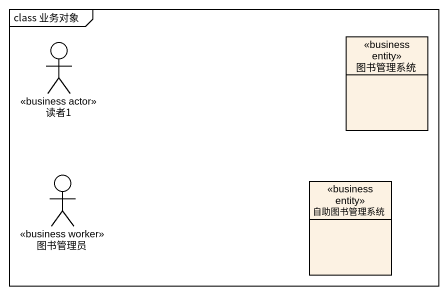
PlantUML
@startuml
mainframe class 业务对象
allowmixing
hide circle
hide empty members
actor 读者1 <<business actor>>
class 图书管理系统 <<business entity>>
actor 图书管理员 <<business worker>>
class 自助图书管理系统 <<business entity>>
@enduml
